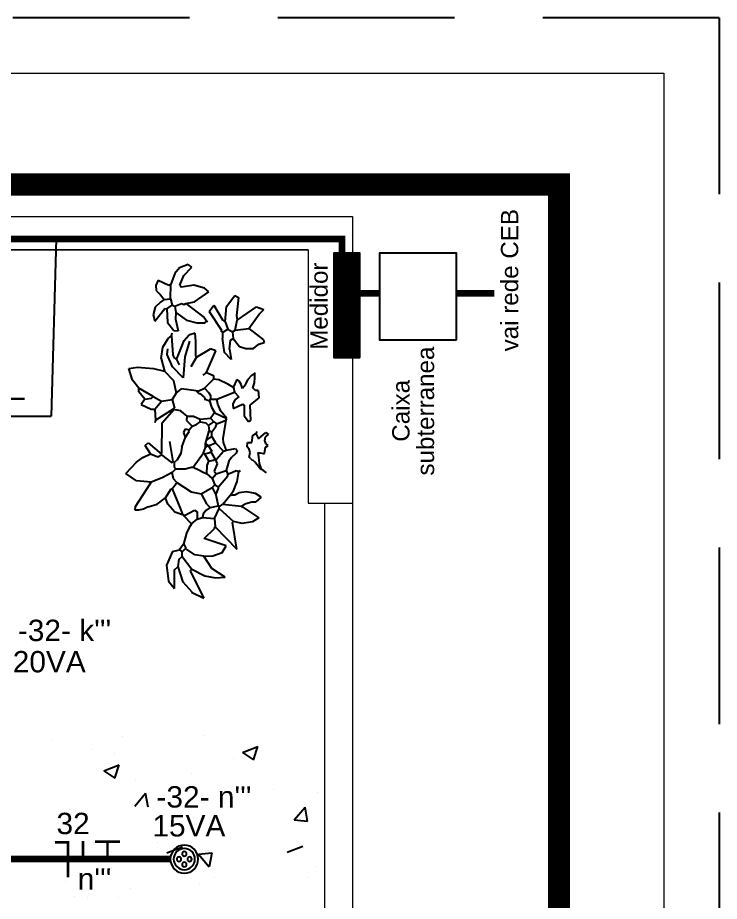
# Model space of a CAD drawing. Header units: millimetres. Extents: x 6597 to 20911, y -10306 to -132.
# Drawn here: x 15398.3 to 15713.6, y -4938.1 to -4541 of the extents above; entities that cross this region are included whole.
import ezdxf
from ezdxf.enums import TextEntityAlignment as Align

# ---------------------------------------------------------------- set-up
doc = ezdxf.new("R2010")
doc.units = ezdxf.units.MM
doc.header["$LTSCALE"] = 25
doc.header["$MEASUREMENT"] = 0
for name, pattern in [('DASHDOT2', [12.7, 6.35, -3.175, 0, -3.175]), ('Dashed', [0.75, 0.5, -0.25]), ('ELETRODUTO_TETO', [1000, 1000, 0]), ('HIDDEN2', [4.7625, 3.175, -1.5875])]:
    doc.linetypes.add(name, pattern=pattern)
for name, color, linetype in [('CIRCUITOS', 7, 'Continuous'), ('DIAGRAMA', 5, 'Continuous'), ('Iluminação1', 1, 'Continuous'), ('MAAI - VEGETAÇÃO', 106, 'Continuous')]:
    doc.layers.add(name, color=color, linetype=linetype)
for name, color, linetype, lineweight in [('EL-Condutos', 5, 'Continuous', 30), ('MAAI - ALVENARIA', 7, 'Continuous', 0), ('TEXTO', 7, 'Continuous', 30)]:
    doc.layers.add(name, color=color, linetype=linetype, lineweight=lineweight)
doc.styles.add('Arial', font='arial.ttf')

# ---------------------------------------------------------------- blocks, each defined once
blk = doc.blocks.new('JVL')
for p, q in [((246.2644, -15.6832), (246.2854, -15.6508)), ((246.2854, -15.6508), (246.3188, -15.6819)), ((246.5609, -15.6677), (246.5955, -15.656)), ((246.5955, -15.656), (246.5993, -15.6819)), ((246.1773, -15.6807), (246.188, -15.6807)), ((246.1779, -15.6897), (246.1773, -15.6807)), ((246.188, -15.6807), (246.2553, -15.7237)), ((246.2607, -15.7264), (246.2644, -15.6832)), ((246.3188, -15.6819), (246.3336, -15.7013)), ((246.5375, -15.6858), (246.5609, -15.6677)), ((246.5993, -15.6819), (246.5968, -15.7285)), ((246.1804, -15.7052), (246.1779, -15.6897)), ((246.188, -15.7184), (246.1804, -15.7052)), ((246.3336, -15.7013), (246.3441, -15.7237)), ((246.3441, -15.7237), (246.3683, -15.7076)), ((246.3683, -15.7076), (246.3764, -15.7157)), ((246.4894, -15.6941), (246.4759, -15.7237)), ((246.5055, -15.7049), (246.4894, -15.6941)), ((246.5055, -15.7049), (246.5271, -15.6861)), ((246.5055, -15.7049), (246.5082, -15.7237)), ((246.5136, -15.7291), (246.5375, -15.6858)), ((246.5271, -15.6861), (246.5378, -15.6861)), ((246.188, -15.7184), (246.1961, -15.7453)), ((246.2553, -15.7237), (246.2607, -15.7264)), ((246.2743, -15.7583), (246.2607, -15.7264)), ((246.3441, -15.7237), (246.336, -15.7453)), ((246.3764, -15.7157), (246.3441, -15.756)), ((246.4437, -15.7372), (246.4356, -15.7345)), ((246.4759, -15.7345), (246.4437, -15.7372)), ((246.4759, -15.7237), (246.4759, -15.7345)), ((246.4759, -15.7345), (246.5002, -15.7533)), ((246.5136, -15.7291), (246.5002, -15.7533)), ((246.5082, -15.7237), (246.5136, -15.7291)), ((246.5968, -15.7285), (246.589, -15.7614)), ((246.755, -15.7257), (246.7358, -15.7306)), ((246.7358, -15.7306), (246.7735, -15.7602)), ((246.7773, -15.7309), (246.755, -15.7257)), ((246.7923, -15.7467), (246.7773, -15.7309)), ((246.8267, -15.7335), (246.8138, -15.7467)), ((246.8415, -15.7322), (246.8267, -15.7335)), ((246.8569, -15.7387), (246.8415, -15.7322)), ((246.1961, -15.7453), (246.2149, -15.7695)), ((246.2903, -15.7883), (246.2743, -15.7583)), ((246.3414, -15.756), (246.3199, -15.7856)), ((246.336, -15.7453), (246.3414, -15.756)), ((246.3414, -15.756), (246.3441, -15.756)), ((246.3441, -15.756), (246.3468, -15.756)), ((246.434, -15.756), (246.3468, -15.756)), ((246.4759, -15.791), (246.434, -15.756)), ((246.4437, -15.7372), (246.4805, -15.7925)), ((246.5002, -15.7533), (246.5055, -15.7856)), ((246.589, -15.7614), (246.5621, -15.7883)), ((246.6266, -15.7506), (246.589, -15.7614)), ((246.589, -15.7614), (246.589, -15.7587)), ((246.6266, -15.7506), (246.6598, -15.7557)), ((246.6598, -15.7557), (246.6857, -15.7712)), ((246.7735, -15.7602), (246.7735, -15.7656)), ((246.8004, -15.7575), (246.7923, -15.7467)), ((246.8138, -15.7467), (246.8004, -15.7575)), ((246.8004, -15.7575), (246.8031, -15.7763)), ((246.8569, -15.7387), (246.8434, -15.771)), ((245.9689, -15.7813), (245.9472, -15.7999)), ((246.0162, -15.7751), (245.9689, -15.7813)), ((246.0571, -15.7922), (246.0162, -15.7751)), ((246.173, -15.7971), (246.1964, -15.7764)), ((246.1964, -15.7764), (246.2149, -15.7695)), ((246.2149, -15.7695), (246.2419, -15.7856)), ((246.2419, -15.7856), (246.2419, -15.7883)), ((246.3199, -15.7856), (246.3226, -15.791)), ((246.3226, -15.791), (246.3818, -15.7802)), ((246.5055, -15.7856), (246.4805, -15.7925)), ((246.5244, -15.7964), (246.5055, -15.7856)), ((246.5698, -15.8172), (246.6021, -15.7851)), ((246.6021, -15.7851), (246.6382, -15.7685)), ((246.6374, -15.7856), (246.6293, -15.7883)), ((246.6939, -15.7802), (246.6374, -15.7856)), ((246.6382, -15.7685), (246.6552, -15.7702)), ((246.6857, -15.7712), (246.6939, -15.7802)), ((246.6939, -15.7802), (246.702, -15.7829)), ((246.7331, -15.7683), (246.7089, -15.7871)), ((246.7089, -15.7871), (246.7089, -15.8005)), ((246.7735, -15.7656), (246.7331, -15.7683)), ((246.7735, -15.7656), (246.7842, -15.7817)), ((246.7842, -15.7817), (246.7815, -15.7898)), ((246.8031, -15.7763), (246.7842, -15.7817)), ((246.8031, -15.7763), (246.8461, -15.7763)), ((246.8434, -15.771), (246.8461, -15.7763)), ((246.8773, -15.7878), (246.8461, -15.7763)), ((246.8946, -15.8021), (246.8773, -15.7878)), ((245.948, -15.7991), (246.0024, -15.7991)), ((245.9669, -15.8247), (246.0131, -15.8098)), ((246.0024, -15.7991), (246.0131, -15.8098)), ((246.0131, -15.8098), (246.0347, -15.8125)), ((246.0347, -15.8125), (246.0427, -15.8206)), ((246.0616, -15.8125), (246.0562, -15.8206)), ((246.0571, -15.7922), (246.0616, -15.8125)), ((246.0789, -15.824), (246.0611, -15.8116)), ((246.1638, -15.826), (246.173, -15.7971)), ((246.2419, -15.7883), (246.18, -15.8152)), ((246.2607, -15.8018), (246.2338, -15.8448)), ((246.2419, -15.7883), (246.2607, -15.8018)), ((246.2607, -15.8018), (246.2718, -15.7919)), ((246.2718, -15.7919), (246.2903, -15.7883)), ((246.2903, -15.7883), (246.3011, -15.7991)), ((246.3064, -15.7937), (246.3011, -15.7991)), ((246.3011, -15.7991), (246.3011, -15.826)), ((246.3199, -15.7937), (246.3064, -15.7937)), ((246.3226, -15.791), (246.3199, -15.7937)), ((246.3274, -15.8023), (246.3199, -15.7937)), ((246.346, -15.8126), (246.3274, -15.8023)), ((246.3656, -15.8152), (246.346, -15.8126)), ((246.4706, -15.8125), (246.4571, -15.8287)), ((246.4733, -15.8098), (246.4706, -15.8125)), ((246.4759, -15.7937), (246.4733, -15.8098)), ((246.4759, -15.7937), (246.4759, -15.791)), ((246.5621, -15.7883), (246.5244, -15.7964)), ((246.5244, -15.7964), (246.5378, -15.8125)), ((246.5325, -15.8556), (246.5378, -15.8125)), ((246.6239, -15.7964), (246.6078, -15.8045)), ((246.6293, -15.7883), (246.6239, -15.7964)), ((246.6239, -15.7964), (246.6455, -15.8045)), ((246.6455, -15.8045), (246.6804, -15.8179)), ((246.7427, -15.7917), (246.7089, -15.8005)), ((246.7627, -15.7925), (246.7402, -15.8241)), ((246.7627, -15.7925), (246.7427, -15.7917)), ((246.7815, -15.7898), (246.7627, -15.7925)), ((246.7815, -15.7898), (246.7896, -15.8086)), ((246.7896, -15.8086), (246.7869, -15.8167)), ((246.8434, -15.8032), (246.838, -15.8086)), ((246.844, -15.8448), (246.838, -15.8086)), ((246.8434, -15.8032), (246.8724, -15.815)), ((246.9053, -15.8275), (246.8946, -15.8021)), ((245.9373, -15.8515), (245.9669, -15.8247)), ((246.0427, -15.8206), (246.0051, -15.8502)), ((246.0427, -15.8206), (246.0562, -15.8206)), ((246.0482, -15.8577), (246.0665, -15.8308)), ((246.067, -15.8314), (246.0562, -15.8206)), ((246.0806, -15.8245), (246.067, -15.8314)), ((246.1115, -15.8328), (246.0789, -15.824)), ((246.1262, -15.8394), (246.1115, -15.8328)), ((246.1396, -15.8475), (246.1262, -15.8394)), ((246.1638, -15.8233), (246.1396, -15.8475)), ((246.1638, -15.8233), (246.1638, -15.826)), ((246.1638, -15.826), (246.18, -15.8556)), ((246.18, -15.8152), (246.1665, -15.8206)), ((246.3011, -15.826), (246.3064, -15.8448)), ((246.3656, -15.8152), (246.3952, -15.826)), ((246.3952, -15.826), (246.4087, -15.8206)), ((246.3952, -15.826), (246.4114, -15.8367)), ((246.4087, -15.8206), (246.4194, -15.826)), ((246.4114, -15.8367), (246.4168, -15.8367)), ((246.4194, -15.826), (246.4168, -15.8367)), ((246.4168, -15.8367), (246.4275, -15.8448)), ((246.4437, -15.8287), (246.4275, -15.8448)), ((246.4571, -15.8287), (246.4437, -15.8287)), ((246.4571, -15.8287), (246.4572, -15.8489)), ((246.6322, -15.8207), (246.5698, -15.8172)), ((246.632, -15.8556), (246.6024, -15.8394)), ((246.6782, -15.8344), (246.6322, -15.8207)), ((246.6804, -15.8179), (246.6966, -15.8314)), ((246.702, -15.8502), (246.6966, -15.8314)), ((246.7402, -15.8241), (246.7328, -15.8551)), ((246.7896, -15.8221), (246.7492, -15.8759)), ((246.7869, -15.8167), (246.7896, -15.8221)), ((246.7896, -15.8221), (246.7946, -15.8474)), ((246.8724, -15.815), (246.8972, -15.8382)), ((246.8972, -15.8382), (246.9053, -15.8275)), ((245.9997, -15.8448), (245.9197, -15.8864)), ((245.9378, -15.8502), (245.9197, -15.8864)), ((246.0051, -15.8502), (245.9866, -15.8887)), ((246.0051, -15.8502), (245.9997, -15.8448)), ((246.0438, -15.8846), (246.0482, -15.8577)), ((246.1396, -15.8475), (246.1531, -15.8636)), ((246.1746, -15.8636), (246.1531, -15.8636)), ((246.1531, -15.8636), (246.1584, -15.8798)), ((246.18, -15.8556), (246.1746, -15.8636)), ((246.2338, -15.8448), (246.2284, -15.8744)), ((246.3064, -15.8502), (246.2984, -15.869)), ((246.3064, -15.8448), (246.3064, -15.8502)), ((246.3064, -15.8502), (246.3495, -15.8798)), ((246.4275, -15.8448), (246.4329, -15.8583)), ((246.4329, -15.8583), (246.441, -15.869)), ((246.4572, -15.8489), (246.449, -15.869)), ((246.5325, -15.8556), (246.5244, -15.8636)), ((246.5244, -15.8636), (246.5244, -15.8663)), ((246.5325, -15.8556), (246.5325, -15.8636)), ((246.5325, -15.8636), (246.5405, -15.8798)), ((246.632, -15.8556), (246.6347, -15.8529)), ((246.632, -15.8556), (246.6562, -15.8959)), ((246.6347, -15.8529), (246.6778, -15.8529)), ((246.6778, -15.8529), (246.702, -15.8502)), ((246.7328, -15.8551), (246.7331, -15.8786)), ((246.7946, -15.8474), (246.8246, -15.8893)), ((246.8353, -15.8759), (246.844, -15.8448)), ((245.9866, -15.8887), (245.9807, -15.9197)), ((246.0083, -15.9093), (246.0438, -15.8846)), ((246.0438, -15.8846), (246.0458, -15.9114)), ((246.0759, -15.9501), (246.0966, -15.8852)), ((246.0966, -15.8852), (246.1262, -15.9148)), ((246.1584, -15.8798), (246.1558, -15.9148)), ((246.168, -15.8812), (246.1584, -15.8798)), ((246.1791, -15.889), (246.168, -15.8812)), ((246.188, -15.9013), (246.1791, -15.889)), ((246.1988, -15.8906), (246.188, -15.9013)), ((246.2284, -15.8744), (246.1988, -15.8906)), ((246.2284, -15.8744), (246.2472, -15.9067)), ((246.2876, -15.8906), (246.2741, -15.9067)), ((246.293, -15.8771), (246.2876, -15.8906)), ((246.2876, -15.8906), (246.3118, -15.8906)), ((246.2984, -15.869), (246.293, -15.8771)), ((246.3118, -15.8906), (246.3253, -15.8959)), ((246.3468, -15.8825), (246.3253, -15.8959)), ((246.3495, -15.8798), (246.3468, -15.8825)), ((246.3468, -15.8825), (246.3495, -15.8959)), ((246.3495, -15.8798), (246.3656, -15.8852)), ((246.3656, -15.8852), (246.371, -15.8933)), ((246.3656, -15.8852), (246.3764, -15.8852)), ((246.3764, -15.8852), (246.371, -15.8933)), ((246.3764, -15.8852), (246.3872, -15.8879)), ((246.3872, -15.8879), (246.4141, -15.8959)), ((246.3872, -15.8879), (246.3979, -15.904)), ((246.4383, -15.8852), (246.4302, -15.8933)), ((246.441, -15.869), (246.4383, -15.8852)), ((246.441, -15.869), (246.449, -15.869)), ((246.449, -15.869), (246.4517, -15.8986)), ((246.5082, -15.8825), (246.5029, -15.8959)), ((246.5082, -15.8798), (246.5082, -15.8825)), ((246.5136, -15.8798), (246.5082, -15.8825)), ((246.5244, -15.8663), (246.5136, -15.8798)), ((246.5405, -15.8798), (246.5271, -15.8933)), ((246.5405, -15.8798), (246.5674, -15.9067)), ((246.5863, -15.8852), (246.5782, -15.8744)), ((246.5863, -15.8852), (246.5782, -15.9067)), ((246.5863, -15.8852), (246.6508, -15.9121)), ((246.7665, -15.8906), (246.7127, -15.9282)), ((246.7331, -15.8786), (246.7385, -15.884)), ((246.7385, -15.884), (246.7358, -15.8867)), ((246.7492, -15.8759), (246.7385, -15.884)), ((246.7665, -15.8906), (246.7854, -15.904)), ((246.8246, -15.8893), (246.8353, -15.8759)), ((245.9827, -15.9486), (246.0083, -15.9093)), ((246.0458, -15.9114), (246.0556, -15.9383)), ((246.1315, -15.9175), (246.0666, -15.9824)), ((246.1262, -15.9148), (246.1315, -15.9175)), ((246.1558, -15.9148), (246.1315, -15.9175)), ((246.1558, -15.9148), (246.1853, -15.9282)), ((246.188, -15.9013), (246.1934, -15.9255)), ((246.2257, -15.9175), (246.1934, -15.9255)), ((246.2472, -15.9067), (246.2257, -15.9175)), ((246.2257, -15.9175), (246.2445, -15.9255)), ((246.2472, -15.9067), (246.2553, -15.9148)), ((246.2553, -15.9148), (246.2499, -15.9255)), ((246.2741, -15.9067), (246.2553, -15.9148)), ((246.2741, -15.9067), (246.2876, -15.9175)), ((246.2957, -15.9121), (246.2876, -15.9175)), ((246.2876, -15.9175), (246.2984, -15.9471)), ((246.3172, -15.9202), (246.2957, -15.9121)), ((246.3306, -15.9148), (246.3172, -15.9202)), ((246.3253, -15.8959), (246.328, -15.9094)), ((246.328, -15.9094), (246.3306, -15.9148)), ((246.3522, -15.9013), (246.3306, -15.9148)), ((246.3306, -15.9148), (246.3306, -15.9175)), ((246.3306, -15.9175), (246.3549, -15.939)), ((246.3495, -15.8959), (246.3522, -15.9013)), ((246.3549, -15.904), (246.3522, -15.9013)), ((246.371, -15.8933), (246.3549, -15.904)), ((246.3791, -15.9148), (246.3549, -15.939)), ((246.371, -15.8933), (246.371, -15.8959)), ((246.371, -15.8959), (246.3791, -15.9148)), ((246.3979, -15.904), (246.3791, -15.9148)), ((246.3979, -15.904), (246.4114, -15.904)), ((246.4141, -15.8959), (246.4114, -15.904)), ((246.4114, -15.904), (246.4275, -15.9148)), ((246.4302, -15.8933), (246.4141, -15.8959)), ((246.4275, -15.9148), (246.4356, -15.9175)), ((246.4302, -15.8933), (246.441, -15.9094)), ((246.441, -15.9094), (246.4356, -15.9175)), ((246.4356, -15.9175), (246.4464, -15.9444)), ((246.4517, -15.8986), (246.441, -15.9094)), ((246.4517, -15.8986), (246.4679, -15.9094)), ((246.4679, -15.9121), (246.4517, -15.9471)), ((246.484, -15.9013), (246.4679, -15.9121)), ((246.4679, -15.9094), (246.4679, -15.9121)), ((246.5029, -15.8959), (246.484, -15.9013)), ((246.4932, -15.9201), (246.5082, -15.9175)), ((246.5029, -15.8959), (246.5082, -15.8986)), ((246.519, -15.8986), (246.5082, -15.8986)), ((246.5082, -15.8986), (246.5082, -15.9175)), ((246.5082, -15.9175), (246.5298, -15.9686)), ((246.5271, -15.8933), (246.519, -15.8986)), ((246.5654, -15.9222), (246.5674, -15.9067)), ((246.5782, -15.9067), (246.5674, -15.9067)), ((246.6508, -15.9121), (246.6562, -15.8959)), ((246.7854, -15.904), (246.7423, -15.9309)), ((245.9807, -15.9197), (245.9827, -15.9486)), ((246.0556, -15.9383), (246.0759, -15.9501)), ((246.1853, -15.9282), (246.1477, -15.9713)), ((246.1853, -15.9282), (246.1907, -15.9282)), ((246.1934, -15.9255), (246.1907, -15.9282)), ((246.1907, -15.9282), (246.1988, -15.939)), ((246.1988, -15.939), (246.1934, -15.9928)), ((246.1988, -15.939), (246.2257, -15.9605)), ((246.2445, -15.9255), (246.2499, -15.9255)), ((246.2499, -15.9255), (246.2822, -15.9524)), ((246.3549, -15.939), (246.3576, -15.9471)), ((246.3803, -15.9373), (246.3574, -15.9465)), ((246.3925, -15.9363), (246.3803, -15.9373)), ((246.4464, -15.9444), (246.3925, -15.9363)), ((246.4464, -15.9444), (246.4517, -15.9471)), ((246.4517, -15.9471), (246.4735, -15.9289)), ((246.4735, -15.9289), (246.4932, -15.9201)), ((246.5535, -15.9491), (246.5654, -15.9222)), ((246.6264, -15.9576), (246.6462, -15.9382)), ((246.6462, -15.9382), (246.6885, -15.9309)), ((246.7074, -15.9309), (246.6885, -15.9309)), ((246.7074, -15.9282), (246.71, -15.9282)), ((246.7074, -15.9282), (246.7074, -15.9309)), ((246.71, -15.9282), (246.7074, -15.9309)), ((246.7074, -15.9309), (246.7074, -15.9336)), ((246.7074, -15.9336), (246.7154, -15.9471)), ((246.71, -15.9282), (246.7127, -15.9282)), ((246.737, -15.939), (246.7154, -15.9471)), ((246.7423, -15.9309), (246.737, -15.939)), ((246.737, -15.939), (246.7827, -15.9417)), ((246.7827, -15.9417), (246.815, -15.9659)), ((246.0666, -15.9824), (246.145, -15.9686)), ((246.145, -15.9686), (246.1477, -15.9713)), ((246.2257, -15.9605), (246.2257, -15.9632)), ((246.2257, -15.9605), (246.2383, -15.9696)), ((246.2257, -15.974), (246.2257, -15.9632)), ((246.2383, -15.9696), (246.2663, -15.9807)), ((246.2822, -15.9524), (246.2876, -15.9524)), ((246.2984, -15.9471), (246.2876, -15.9524)), ((246.2876, -15.9524), (246.293, -15.9659)), ((246.293, -15.9659), (246.2984, -15.9767)), ((246.3256, -15.9551), (246.2984, -15.9471)), ((246.3367, -15.9624), (246.3256, -15.9551)), ((246.3495, -15.9767), (246.3367, -15.9624)), ((246.3576, -15.9471), (246.3629, -15.974)), ((246.4942, -15.9646), (246.4813, -15.9659)), ((246.4813, -15.9659), (246.4948, -15.9928)), ((246.5066, -15.9698), (246.4942, -15.9646)), ((246.5163, -15.982), (246.5066, -15.9698)), ((246.5298, -15.9686), (246.5163, -15.982)), ((246.5432, -15.9659), (246.5298, -15.9686)), ((246.5432, -15.9659), (246.5535, -15.9491)), ((246.5432, -15.9659), (246.5674, -15.9767)), ((246.6562, -15.9524), (246.6264, -15.9576)), ((246.6562, -15.9524), (246.6831, -15.9551)), ((246.6885, -15.9632), (246.6643, -15.982)), ((246.6831, -15.9551), (246.6885, -15.9632)), ((246.7074, -15.9605), (246.6885, -15.9632)), ((246.7154, -15.9471), (246.7074, -15.9605)), ((246.7074, -15.9605), (246.7127, -15.9686)), ((246.7127, -15.9686), (246.7423, -15.974)), ((246.7127, -15.9686), (246.7181, -16.0089)), ((246.815, -15.9659), (246.8096, -15.9767)), ((246.1418, -15.997), (246.1477, -15.9713)), ((246.1934, -15.9928), (246.1907, -15.9982)), ((246.1934, -15.9928), (246.2015, -16.0072)), ((246.2328, -15.9869), (246.2257, -15.974)), ((246.236, -16.0081), (246.2328, -15.9869)), ((246.2663, -15.9807), (246.2957, -15.9847)), ((246.293, -15.9847), (246.2957, -15.9847)), ((246.2984, -15.9767), (246.2957, -15.9847)), ((246.2957, -15.9847), (246.2984, -15.9901)), ((246.3576, -15.9794), (246.3495, -15.9767)), ((246.3629, -15.974), (246.3576, -15.9794)), ((246.4948, -15.9928), (246.4921, -15.9982)), ((246.5405, -15.9928), (246.553, -15.9879)), ((246.5513, -16.0009), (246.5405, -15.9928)), ((246.553, -15.9879), (246.5624, -15.9827)), ((246.5624, -15.9827), (246.5674, -15.9767)), ((246.6643, -15.982), (246.6586, -16.0003)), ((246.7558, -15.9713), (246.7423, -15.974)), ((246.7423, -15.974), (246.7827, -16.0305)), ((246.8096, -15.9767), (246.7558, -15.9713)), ((246.1473, -16.0269), (246.1418, -15.997)), ((246.1907, -15.9982), (246.16, -16.0457)), ((246.2015, -16.0072), (246.2061, -16.0245)), ((246.2314, -16.0351), (246.236, -16.0081)), ((246.3333, -16.0197), (246.3306, -16.0224)), ((246.3306, -16.0224), (246.3306, -16.0251)), ((246.3333, -16.0197), (246.3387, -16.0143)), ((246.3387, -16.0143), (246.3518, -16.0177)), ((246.3518, -16.0177), (246.3624, -16.0144)), ((246.3624, -16.0144), (246.3683, -16.0089)), ((246.3683, -16.0089), (246.3818, -16.0089)), ((246.3818, -16.0089), (246.3818, -16.0224)), ((246.3818, -16.0224), (246.4033, -16.0251)), ((246.4598, -15.9982), (246.4437, -16.0116)), ((246.4437, -16.0116), (246.4464, -16.017)), ((246.4921, -16.0143), (246.4464, -16.017)), ((246.4921, -15.9982), (246.4598, -15.9982)), ((246.5136, -16.0412), (246.4921, -16.0143)), ((246.5351, -16.0305), (246.5432, -16.0224)), ((246.5432, -16.0224), (246.558, -16.0273)), ((246.5565, -16.0019), (246.5513, -16.0009)), ((246.5674, -16.0076), (246.5565, -16.0019)), ((246.5797, -16.0185), (246.5674, -16.0076)), ((246.5863, -16.0278), (246.5797, -16.0185)), ((246.6586, -16.0003), (246.6598, -16.0236)), ((246.7181, -16.0089), (246.6858, -16.052)), ((246.7181, -16.0089), (246.7612, -16.0386)), ((246.16, -16.0457), (246.1473, -16.0269)), ((246.2061, -16.0245), (246.2069, -16.0359)), ((246.2203, -16.052), (246.2069, -16.0359)), ((246.2203, -16.052), (246.2314, -16.0351)), ((246.3226, -16.0332), (246.3037, -16.0493)), ((246.3037, -16.052), (246.3197, -16.0457)), ((246.3197, -16.0457), (246.3394, -16.0428)), ((246.3306, -16.0251), (246.3226, -16.0332)), ((246.3394, -16.0428), (246.3522, -16.0412)), ((246.3522, -16.0412), (246.3495, -16.0574)), ((246.4087, -16.0332), (246.3925, -16.0412)), ((246.3925, -16.0412), (246.4114, -16.0628)), ((246.4033, -16.0251), (246.4087, -16.0332)), ((246.4141, -16.0359), (246.4087, -16.0332)), ((246.5351, -16.0386), (246.5136, -16.0412)), ((246.5351, -16.0386), (246.5351, -16.0305)), ((246.558, -16.0273), (246.5738, -16.0288)), ((246.5738, -16.0288), (246.5863, -16.0278)), ((246.5863, -16.0278), (246.589, -16.0305)), ((246.6598, -16.0236), (246.6724, -16.0386)), ((246.6724, -16.0386), (246.6778, -16.0547)), ((246.7612, -16.0386), (246.7746, -16.052)), ((246.7827, -16.0305), (246.7746, -16.052)), ((246.3037, -16.052), (246.293, -16.0655)), ((246.3037, -16.0493), (246.3037, -16.052)), ((246.3495, -16.0574), (246.3495, -16.0601)), ((246.3495, -16.0601), (246.3683, -16.0628)), ((246.3683, -16.0628), (246.3737, -16.0708)), ((246.3737, -16.0708), (246.379, -16.063)), ((246.379, -16.063), (246.3881, -16.0601)), ((246.3881, -16.0601), (246.3992, -16.062)), ((246.3992, -16.062), (246.406, -16.0708)), ((246.4114, -16.0628), (246.406, -16.0708)), ((246.6858, -16.052), (246.6778, -16.0547))]:
    blk.add_line(p, q)
for centre, start, end in [((246.434, -15.756), 49.844, 89.647), ((246.0571, -15.7922), 12.8043, 67.5333)]:
    blk.add_arc(centre, 0.000000336, start, end)
blk = doc.blocks.new('*U7', base_point=(3744.251, 3370.6))
for centre, radius in [((3744.251, 3370.6), 1.255), ((3744.251, 3370.6), 0.955), ((3744.251, 3371.078), 0.2), ((3743.773, 3370.6), 0.2), ((3744.251, 3370.123), 0.2), ((3744.728, 3370.6), 0.2)]:
    blk.add_circle(centre, radius)

msp = doc.modelspace()

# ---------------------------------------------------------------- hatches: boundary and pattern name
at = {"layer": 'DIAGRAMA'}
h = msp.add_hatch(dxfattribs=at)
h.set_pattern_fill('ANSI31', color=1)
h.set_pattern_definition([(45, (-24370.93605, -14993.81302), (-0.08838834765, 0.08838834765), [])])
h.paths.add_polyline_path([(15552.02, -4646.88), (15540.4, -4646.88), (15540.4, -4693.68), (15552.02, -4693.68)])

# ---------------------------------------------------------------- linework, layer by layer
at = {"linetype": 'HIDDEN2'}
for q in [(9367.5, -4540.99), (15713.63, -8795.99)]:
    msp.add_line((15713.63, -4540.99), q, dxfattribs=at)
at = {"lineweight": 0}
msp.add_line((9392.5, -4565.99), (15688.63, -4565.99), dxfattribs=at)
at = {"color": 7, "lineweight": 0}
msp.add_line((15688.63, -4565.99), (15688.63, -8770.99), dxfattribs=at)
at = {"layer": 'CIRCUITOS'}
for p in [(15415.6, -4640.4), (15268.72, -4720.11)]:
    msp.add_line(p, (15413.44, -4720.11), dxfattribs=at)
for points, const_width in [([(15390.18, -4712.27), (15401.42, -4712.27)], 1.11), ([(15415.19, -4911.6), (15421.1, -4911.6)], 1.16), ([(15420.93, -4911.03), (15420.93, -4927.29)], 1.16), ([(15420.93, -4911.03), (15420.93, -4927.29)], 1.16), ([(15427.73, -4911.03), (15427.73, -4919.16)], 1.16), ([(15433.06, -4911.32), (15444.3, -4911.32)], 1.11), ([(15438.68, -4911.32), (15438.68, -4919.16)], 1.11)]:
    msp.add_lwpolyline(points, dxfattribs=dict(at, const_width=const_width))
at = {"layer": 'EL-Condutos', "const_width": 3}
for points in [[(13729.17, -4640.4), (15544.14, -4640.4), (15544.14, -4646.88)], [(15552.02, -4664.88), (15560.86, -4664.88)]]:
    msp.add_lwpolyline(points, dxfattribs=at)
at = {"layer": 'EL-Condutos', "linetype": 'Dashed', "const_width": 3}
for points in [[(15595.6, -4664.88), (15612.56, -4664.88)], [(15466.93, -4919.16), (15367.48, -4919.16)]]:
    msp.add_lwpolyline(points, dxfattribs=at)
at = {"layer": 'Iluminação1', "linetype": 'Continuous', "transparency": 33554559}
msp.add_line((15466.19, -4918.26), (15466.19, -4918.26), dxfattribs=at)
at = {"layer": 'Iluminação1'}
for points in [[(15552.02, -4693.68), (15552.02, -4646.88), (15540.4, -4646.88), (15540.4, -4693.68)], [(15595.6, -4685.81), (15595.6, -4646.88), (15560.86, -4646.88), (15560.86, -4685.81)]]:
    msp.add_lwpolyline(points, close=True, dxfattribs=at)
at = {"layer": 'MAAI - ALVENARIA'}
for p, q in [((9533.86, -4630.4), (15548.86, -4630.4)), ((15548.86, -4630.4), (15548.86, -4645.4)), ((15528.86, -4645.4), (13729.17, -4645.4)), ((13729.17, -4645.4), (15528.86, -4645.4)), ((15528.86, -4645.4), (15528.86, -4759.25)), ((15548.86, -4645.4), (15548.86, -4678.18)), ((15548.86, -4693.68), (15548.86, -6660.4)), ((15528.86, -4759.25), (15548.86, -4759.25)), ((15536.36, -5048.4), (15536.36, -4759.25))]:
    msp.add_line(p, q, dxfattribs=at)
at = {"layer": 'MAAI - VEGETAÇÃO', "linetype": 'Continuous', "transparency": 33554559}
for p, q in [((15445.27, -4863.91), (15445.27, -4863.91)), ((15482.49, -4863.46), (15482.49, -4863.46)), ((15413.41, -4865.2), (15413.41, -4865.2)), ((15499.31, -4871.2), (15506.31, -4868.51)), ((15504.28, -4874.56), (15506.31, -4868.51)), ((15431.98, -4869.87), (15431.98, -4869.87)), ((15441.91, -4871.88), (15441.91, -4871.88)), ((15499.31, -4871.2), (15504.28, -4874.56)), ((15437, -4879.43), (15444, -4876.74)), ((15441.97, -4882.78), (15444, -4876.74)), ((15495.29, -4874.14), (15495.29, -4874.14)), ((15437, -4879.43), (15441.97, -4882.78)), ((15476.51, -4880.54), (15476.51, -4880.54)), ((15451.48, -4883.83), (15451.48, -4883.83)), ((15513.17, -4888.05), (15513.17, -4888.05)), ((15450.93, -4895.28), (15455.75, -4889.53)), ((15456.91, -4895.8), (15455.75, -4889.53)), ((15533.21, -4889.26), (15533.21, -4889.26)), ((15522.66, -4901.55), (15527.48, -4895.81)), ((15528.63, -4902.08), (15527.48, -4895.81)), ((15477.41, -4900.43), (15477.41, -4900.43)), ((15522.66, -4901.55), (15528.63, -4902.08)), ((15461.16, -4911.61), (15461.16, -4911.61)), ((15465.39, -4916.28), (15472.39, -4913.59)), ((15473.38, -4913.94), (15473.38, -4913.94)), ((15479.62, -4916.9), (15485.6, -4916.38)), ((15485.6, -4916.38), (15484.44, -4922.65)), ((15519.41, -4916.06), (15526.42, -4913.37)), ((15479.62, -4916.9), (15484.44, -4922.65)), ((15482.12, -4921.07), (15482.12, -4921.07)), ((15531.99, -4922.55), (15531.99, -4922.55)), ((15486.86, -4927.49), (15486.86, -4927.49)), ((15529.2, -4927.49), (15529.2, -4927.49)), ((15419.82, -4929.04), (15419.82, -4929.04)), ((15480.05, -4930.04), (15480.05, -4930.04)), ((15423.96, -4935.77), (15423.96, -4935.77)), ((15448.99, -4932.48), (15448.99, -4932.48)), ((15429.54, -4936.45), (15429.54, -4936.45)), ((15443.52, -4936.42), (15443.52, -4936.42))]:
    msp.add_line(p, q, dxfattribs=at)
at = {"layer": 'TEXTO', "color": 7, "const_width": 10}
msp.add_lwpolyline([(9517.5, -8720.99), (15641.57, -8720.99), (15641.57, -4615.99), (9517.5, -4615.99)], close=True, dxfattribs=at)

# ---------------------------------------------------------------- block references
at = {"layer": 'Iluminação1', "linetype": 'ELETRODUTO_TETO', "xscale": -5, "yscale": 5, "zscale": 5, "rotation": 180}
msp.add_blockref('*U7', (15473.21, -4919.16), dxfattribs=at)
at = {"layer": 'MAAI - VEGETAÇÃO', "transparency": 33554559, "xscale": 152.180420317639, "yscale": 152.180420317639, "zscale": 152.180420317639, "rotation": 89.23635206990542}
msp.add_blockref('JVL', (12565.82, -42190.56), dxfattribs=at)

# ---------------------------------------------------------------- texts
at = {"layer": 'CIRCUITOS', "linetype": 'DASHDOT2', "style": 'Arial'}
for s, p in [("-32- k'''", (15398.43, -4821.16)), ('20VA', (15396.13, -4835.22)), ("-32- n'''", (15460.72, -4895.97)), ('32', (15415.79, -4907.93)), ('15VA', (15458.88, -4908.98)), ("n'''", (15425.33, -4932.82))]:
    msp.add_text(s, height=9.6, dxfattribs=at).set_placement(p)
at = {"layer": 'TEXTO', "linetype": 'DASHDOT2', "style": 'Arial'}
for s, p in [('vai rede CEB', (15625.61, -4690.96)), ('Medidor', (15539.98, -4690.26)), ('subterranea', (15587.79, -4746.78)), ('Caixa', (15576.76, -4731.55))]:
    msp.add_text(s, height=7.776, rotation=90, dxfattribs=at).set_placement(p, align=Align.BOTTOM_LEFT)

doc.saveas('drawing.dxf')
